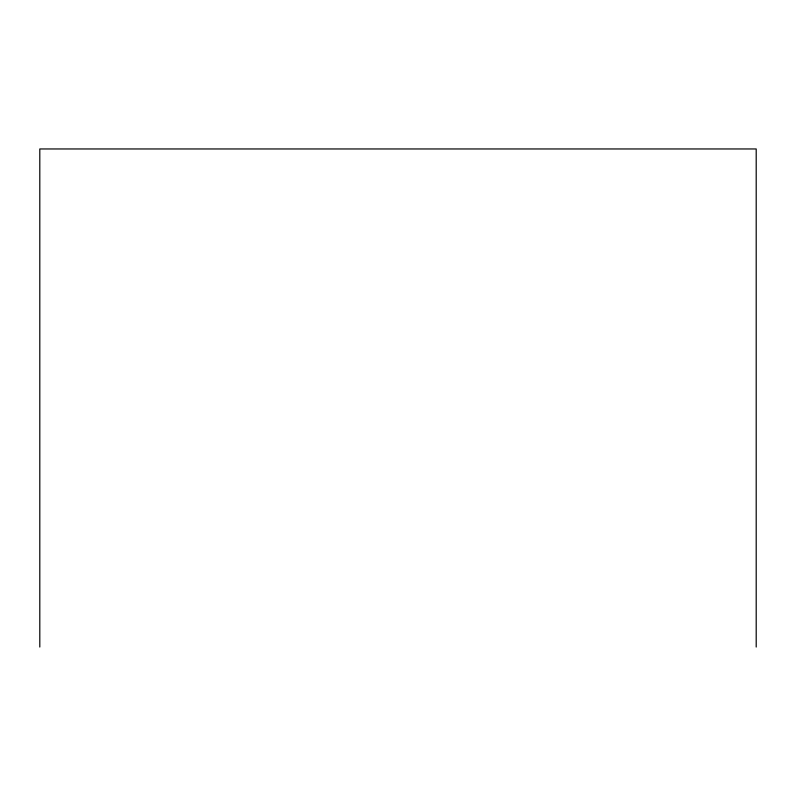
<?xml version="1.0" encoding="UTF-8"?>
<svg xmlns="http://www.w3.org/2000/svg" width="796" height="796" viewBox="0 0 796 796"><rect width="100%" height="100%" fill="white"/><g stroke="black" fill="none" stroke-linecap="round" stroke-linejoin="round"><path stroke-width="1.19" d="M756.2 647.039L756.2 148.961L39.8 148.961L39.8 647.039"/></g></svg>
